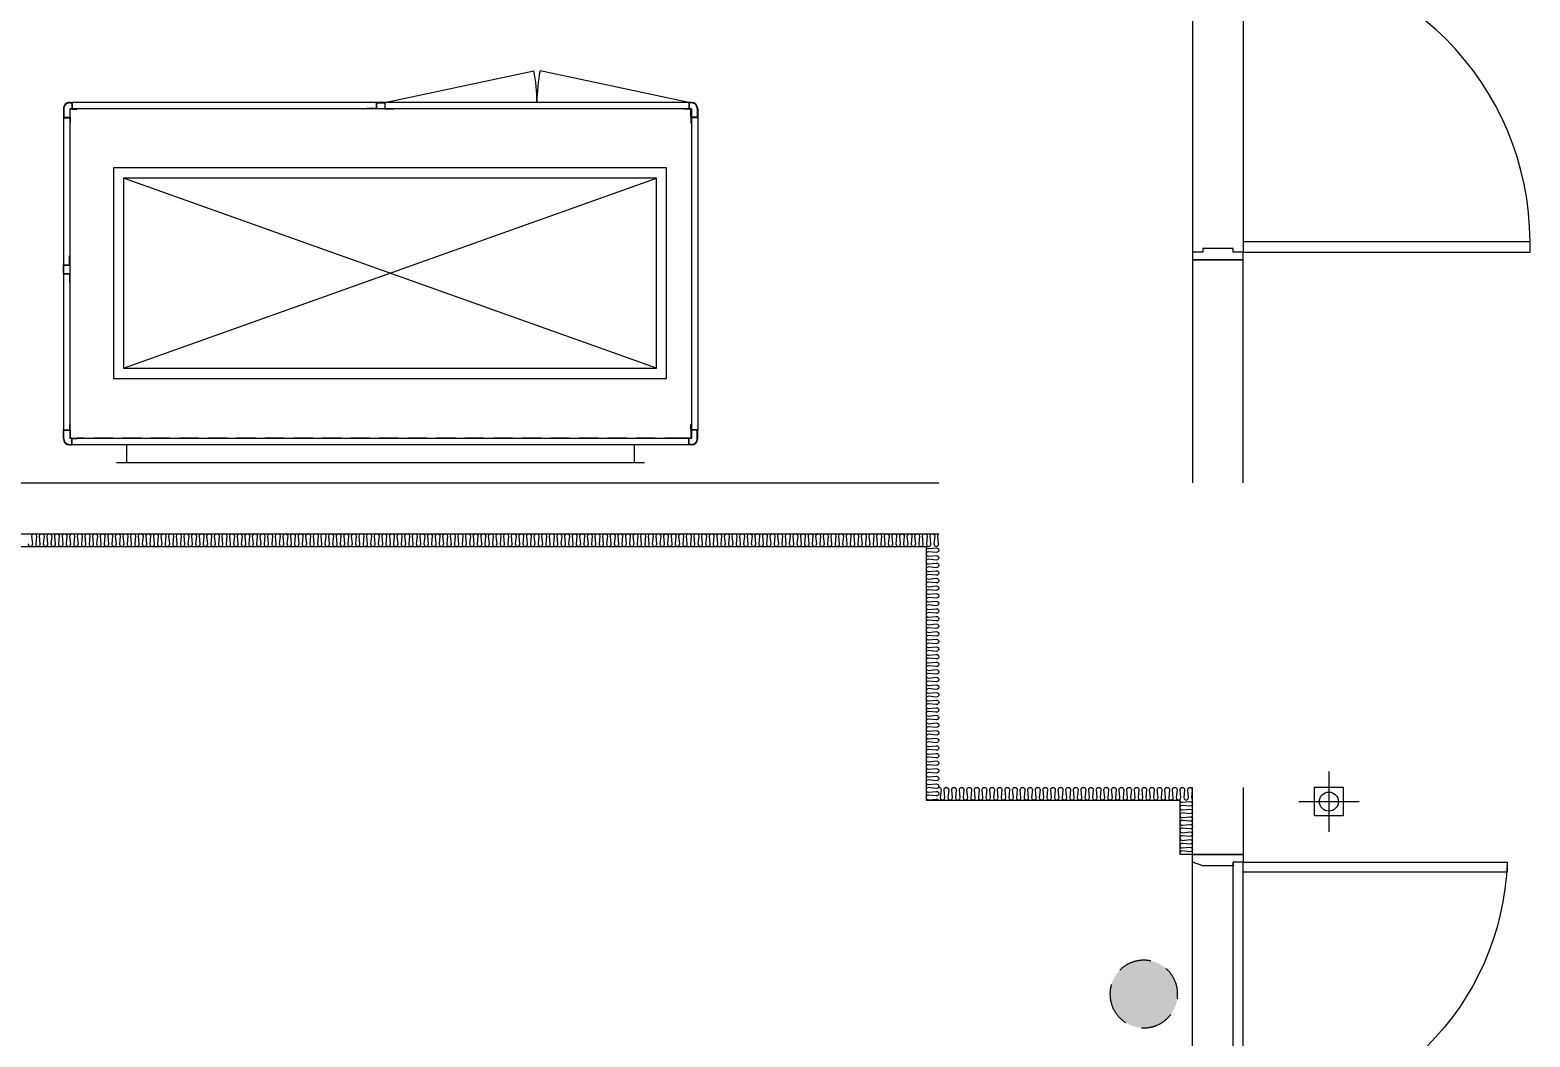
# Model space of a CAD drawing. Header units: millimetres. Extents: x -95754 to 177808, y 34455 to 150605.
# Drawn here: x 162972 to 168884, y 142521 to 146491 of the extents above; entities that cross this region are included whole.
import ezdxf

# ---------------------------------------------------------------- set-up
doc = ezdxf.new("R2010")
doc.units = ezdxf.units.MM
doc.header["$LTSCALE"] = 300
doc.linetypes.add('ghid', pattern=[3, 2, -1])
doc.linetypes.add('HIDDEN', pattern=[0.375, 0.25, -0.125])
for name, color, linetype in [('A-DOOR', 4, 'Continuous'), ('A-DOOR-1', 1, 'Continuous'), ('A-DOOR-8', 8, 'Continuous'), ('A-ETC-기계', 253, 'Continuous'), ('A-SYM', 7, 'Continuous'), ('A-WALL-D', 7, 'Continuous'), ('A-갑종방화문', 7, 'Continuous'), ('A-방화문표기', 6, 'ghid'), ('A-지붕바닥', 251, 'Continuous'), ('ISL', 251, 'Continuous'), ('우수계획', 7, 'Continuous')]:
    doc.layers.add(name, color=color, linetype=linetype)

# ---------------------------------------------------------------- blocks, each defined once
blk = doc.blocks.new('FSD-6')
at = {"layer": 'A-DOOR'}
for points in [[(-200, 2370), (-1330, 2370), (-1330, 2330), (-200, 2330)], [(-200, 2400), (-200, 2370), (-160, 2370), (-160, 2355), (-40, 2355), (-40, 2370), (0, 2370), (0, 2400)], [(-200, 30), (-1330, 30), (-1330, 70), (-200, 70)], [(-200, 0), (-200, 30), (-160, 30), (-160, 45), (-40, 45), (-40, 30), (0, 30), (0, 0)]]:
    blk.add_lwpolyline(points, close=True, dxfattribs=at)
at = {"layer": 'A-DOOR-1'}
for centre, start, end in [((-200, 2330), 180, 270), ((-200, 70), 90, 180)]:
    blk.add_arc(centre, 1130, start, end, dxfattribs=at)
at = {"layer": 'A-DOOR-8'}
for p, q in [((-200, 30), (-200, 2370)), ((0, 30), (0, 2370))]:
    blk.add_line(p, q, dxfattribs=at)
blk = doc.blocks.new('FSD-1')
at = {"layer": 'A-DOOR'}
for points in [[(190359.4, 600586.7), (190359.4, 600556.7), (190319.4, 600556.7), (190319.4, 600541.7), (190199.4, 600541.7), (190159.4, 600556.7), (190159.4, 600586.7)], [(190359.4, 599516.7), (191399.4, 599516.7), (191399.4, 599556.7), (190359.4, 599556.7)], [(190359.4, 599486.7), (190359.4, 599516.7), (190319.4, 599516.7), (190319.4, 599531.7), (190199.4, 599531.7), (190159.4, 599516.7), (190159.4, 599486.7)]]:
    blk.add_lwpolyline(points, close=True, dxfattribs=at)
at = {"layer": 'A-DOOR-1'}
blk.add_arc((190322.5, 599479.8), 1077.5, 1.96142, 88.03858, dxfattribs=at)
at = {"layer": 'A-DOOR-8'}
for p, q in [((190159.4, 600556.7), (190159.4, 599516.7)), ((190319.4, 600556.7), (190319.4, 599516.7)), ((190359.4, 600556.7), (190359.4, 599516.7))]:
    blk.add_line(p, q, dxfattribs=at)
blk = doc.blocks.new('SYM-갑종방화문')
at = {"layer": 'A-방화문표기'}
blk.add_hatch(color=251, dxfattribs=at).paths.add_polyline_path([(-600, 0, 1), (600, 0, 1)])
at = {"layer": 'A-방화문표기', "color": 251}
blk.add_circle((0, 0), 600, dxfattribs=at)
blk = doc.blocks.new('A$C1B410CB1')
at = {"layer": 'A-갑종방화문', "xscale": 0.1666666666666667, "yscale": 0.1666666666666667, "zscale": 0.1666666666666667}
blk.add_blockref('SYM-갑종방화문', (100, 100), dxfattribs=at)
blk = doc.blocks.new('A$Cacae0627')
at = {"layer": '우수계획', "color": 1}
for p, q in [((0, 528), (0, -528)), ((-528, 0), (528, 0))]:
    blk.add_line(p, q, dxfattribs=at)
at = {"layer": '우수계획', "color": 6, "lineweight": -3}
blk.add_lwpolyline([(-250, 250), (250, 250), (250, -250), (-250, -250)], close=True, dxfattribs=at)
blk.add_circle((0, 0), 167, dxfattribs=at)
blk = doc.blocks.new('A$Cfdea7a82')
at = {"layer": 'A-SYM', "xscale": 0.2249999999999964, "yscale": 0.2249999999999964, "zscale": 0.2249999999999964}
blk.add_blockref('A$Cacae0627', (203.8, 118.8, 0), dxfattribs=at)
blk = doc.blocks.new('A$C7EEB4B3A')
at = {"color": 0, "linetype": 'HIDDEN'}
for p, q in [((36.2, 25), (0, 25)), ((0, 25), (0, 23.8)), ((36.2, 1.2), (36.2, 25)), ((36.2, 1.2), (68.8, 1.2)), ((68.8, 1.2), (68.8, 25)), ((68.8, 25), (105, 25)), ((105, 25), (105, 23.8))]:
    blk.add_line(p, q, dxfattribs=at)
at = {"color": 0}
for p, q in [((35, 23.8), (0, 23.8)), ((35, 0), (35, 23.8)), ((35, 0), (70, 0)), ((70, 0), (70, 23.8)), ((70, 23.8), (105, 23.8))]:
    blk.add_line(p, q, dxfattribs=at)
blk = doc.blocks.new('G$C2C1B598D')
at = {"color": 0}
for p, q in [((-1040, 70), (1040, 70)), ((-1000, 0), (-1000, 70)), ((1000, 70), (1000, 0)), ((-1225, 0), (-1215, 0)), ((-1215, 0), (-1215, -25)), ((-1215, 0), (1215, 0)), ((-1040, 0), (1040, 0)), ((1225, 0), (1215, 0)), ((1215, 0), (1215, -25)), ((-1250, -25), (-1250, -60)), ((-1215, -25), (-1195, -25)), ((1215, -25), (1195, -25)), ((1250, -25), (1250, -60)), ((-1250, -60), (-1225, -60)), ((-1250, -1290.1), (-1250, -60)), ((-1225, -60), (-1225, -80)), ((1250, -60), (1225, -60)), ((1225, -60), (1225, -80)), ((1250, -1290.1), (1250, -60)), ((-1127.5, -262.1), (-1127.5, -1092.1)), ((1052.5, -262.1), (-1127.5, -262.1)), ((1052.5, -1092.1), (1052.5, -262.1)), ((-1087.5, -302.1), (-1087.5, -1052.1)), ((-1087.5, -302.1), (1012.5, -1052.1)), ((1012.5, -302.1), (-1087.5, -1052.1)), ((1012.5, -302.1), (-1087.5, -302.1)), ((1012.5, -1052.1), (1012.5, -302.1)), ((-1087.5, -1052.1), (1012.5, -1052.1)), ((-1127.5, -1092.1), (1052.5, -1092.1)), ((-1250, -1325.1), (-1250, -1290.1)), ((-1250, -1290.1), (-1225, -1290.1)), ((-1225, -1290.1), (-1225, -1270.1)), ((1225, -1290.1), (1225, -1270.1)), ((1250, -1290.1), (1225, -1290.1)), ((1250, -1325.1), (1250, -1290.1)), ((-1225, -1350.1), (-1215, -1350.1)), ((-1215, -1350.1), (-1215, -1325.1)), ((-1215, -1325.1), (-1195, -1325.1)), ((-1215, -1350.1), (1215, -1350.1)), ((1215, -1325.1), (1195, -1325.1)), ((1215, -1350.1), (1215, -1325.1)), ((1225, -1350.1), (1215, -1350.1))]:
    blk.add_line(p, q, dxfattribs=at)
at = {"color": 0, "linetype": 'HIDDEN'}
for p, q in [((-1248.4, -25), (-1248.4, -58.4)), ((-1248.4, -58.4), (-1223.4, -58.4)), ((-1225, -1.6), (-1216.6, -1.6)), ((-1223.4, -58.4), (-1223.4, -80)), ((-1216.6, -1.6), (-1216.6, -26.6)), ((-1216.6, -26.6), (-1195, -26.6)), ((-1195, -26.6), (-1195, -25)), ((-1195, -26.6), (1195, -26.6)), ((1195, -26.6), (1195, -25)), ((1216.6, -26.6), (1195, -26.6)), ((1225, -1.6), (1216.6, -1.6)), ((1216.6, -1.6), (1216.6, -26.6)), ((1248.4, -58.4), (1223.4, -58.4)), ((1223.4, -58.4), (1223.4, -80)), ((1248.4, -25), (1248.4, -58.4)), ((-1223.4, -80), (-1225, -80)), ((1223.4, -80), (1225, -80)), ((-1248.4, -1325.1), (-1248.4, -1291.7)), ((-1248.4, -1291.7), (-1223.4, -1291.7)), ((-1223.4, -1270.1), (-1225, -1270.1)), ((-1223.4, -1291.7), (-1223.4, -1270.1)), ((1223.4, -1291.7), (1223.4, -1270.1)), ((1223.4, -1270.1), (1225, -1270.1)), ((1248.4, -1291.7), (1223.4, -1291.7)), ((1248.4, -1325.1), (1248.4, -1291.7)), ((-1225, -1348.5), (-1216.6, -1348.5)), ((-1216.6, -1348.5), (-1216.6, -1323.5)), ((-1216.6, -1323.5), (-1195, -1323.5)), ((-1195, -1323.5), (-1195, -1325.1)), ((1216.6, -1323.5), (1195, -1323.5)), ((1195, -1323.5), (1195, -1325.1)), ((1216.6, -1348.5), (1216.6, -1323.5)), ((1225, -1348.5), (1216.6, -1348.5))]:
    blk.add_line(p, q, dxfattribs=at)
at = {"color": 0, "linetype": 'Continuous'}
for p, q in [((-1225, -1325.1), (-1225, -25)), ((-1225, -25), (1225, -25)), ((1225, -1325.1), (1225, -25)), ((-1225, -1325.1), (1225, -1325.1)), ((-1215, -1350.1), (-628.6, -1475.3)), ((-17.5, -1350), (-603.9, -1475.2))]:
    blk.add_line(p, q, dxfattribs=at)
at = {"color": 0, "linetype": 'ByBlock'}
for p, q in [((-1223.4, -58.4), (-1223.4, -26.6)), ((-1216.6, -26.6), (-1223.4, -26.6)), ((1216.6, -26.6), (1223.4, -26.6)), ((1223.4, -58.4), (1223.4, -26.6)), ((-1223.4, -1291.7), (-1223.4, -1323.5)), ((1223.4, -1291.7), (1223.4, -1323.5)), ((-1216.6, -1323.5), (-1223.4, -1323.5)), ((1216.6, -1323.5), (1223.4, -1323.5))]:
    blk.add_line(p, q, dxfattribs=at)
at = {"color": 0}
for centre, start, end in [((-1225, -25), 90, 180), ((1225, -25), 0, 90), ((-1225, -1325.1), 180, 270), ((1225, -1325.1), 270, 0)]:
    blk.add_arc(centre, 25, start, end, dxfattribs=at)
at = {"color": 0, "linetype": 'HIDDEN'}
for centre, start, end in [((-1225, -25), 90, 180.00287), ((1225, -25), 359.99713, 90), ((-1225, -1325.1), 179.99713, 270), ((1225, -1325.1), 270, 0.00287)]:
    blk.add_arc(centre, 23.4, start, end, dxfattribs=at)
at = {"color": 0, "linetype": 'Continuous'}
for centre, start, end in [((-1258.2, -1350.1), 348.75274, 0.00458), ((25.7, -1350), 179.99542, 191.24726)]:
    blk.add_arc(centre, 641.9, start, end, dxfattribs=at)
at = {"color": 0, "xscale": -1, "rotation": 89.99999999999997}
blk.add_blockref('A$C7EEB4B3A', (1250, -639.9), dxfattribs=at)
at = {"color": 0, "xscale": -1}
blk.add_blockref('A$C7EEB4B3A', (52.5, -1350.1), dxfattribs=at)
blk = doc.blocks.new('4F_기계장비')
at = {"layer": 'A-ETC-기계', "rotation": 180}
blk.add_blockref('G$C2C1B598D', (71800, -3750), dxfattribs=at)

msp = doc.modelspace()

# ---------------------------------------------------------------- linework, layer by layer
at = {"layer": 'A-WALL-D'}
for p, q in [((156953.6, 144705), (166553.6, 144705)), ((156953.6, 144505), (166553.6, 144505))]:
    msp.add_line(p, q, dxfattribs=at)
at = {"layer": 'A-WALL-D', "elevation": 0}
for points in [[(167753.6, 144705), (167753.6, 145585), (167553.6, 145585), (167553.6, 144705)], [(167753.6, 143505), (167753.6, 143240), (167553.6, 143240), (167553.6, 143505)]]:
    msp.add_lwpolyline(points, dxfattribs=at)
at = {"layer": 'ISL'}
msp.add_line((167553.6, 143240), (167503.6, 143240), dxfattribs=at)
at = {"layer": 'ISL', "elevation": 0}
for points in [[(162964.6, 144465, 0.44469), (162973.6, 144455, 0.44469), (162982.6, 144465), (162979.6, 144495, -1.108889), (162997.6, 144495), (162994.6, 144465, 0.44469), (163003.6, 144455, 0.44469), (163012.6, 144465), (163009.6, 144495, -1.108889), (163027.6, 144495), (163024.6, 144465, 0.44469), (163033.6, 144455, 0.44469), (163042.6, 144465), (163039.6, 144495, -1.108889), (163057.6, 144495), (163054.6, 144465, 0.44469), (163063.6, 144455, 0.44469), (163072.6, 144465), (163069.6, 144495, -1.108889), (163087.6, 144495), (163084.6, 144465, 0.44469), (163093.6, 144455, 0.44469), (163102.6, 144465), (163099.6, 144495, -1.108889), (163117.6, 144495), (163114.6, 144465, 0.44469), (163123.6, 144455, 0.44469), (163132.6, 144465), (163129.6, 144495, -1.108889), (163147.6, 144495), (163144.6, 144465, 0.44469), (163153.6, 144455, 0.44469), (163162.6, 144465), (163159.6, 144495, -1.108889), (163177.6, 144495), (163174.6, 144465, 0.44469), (163183.6, 144455, 0.44469), (163192.6, 144465), (163189.6, 144495, -1.108889), (163207.6, 144495), (163204.6, 144465, 0.44469), (163213.6, 144455, 0.44469), (163222.6, 144465), (163219.6, 144495, -1.108889), (163237.6, 144495), (163234.6, 144465, 0.44469), (163243.6, 144455, 0.44469), (163252.6, 144465), (163249.6, 144495, -1.108889), (163267.6, 144495), (163264.6, 144465, 0.44469), (163273.6, 144455, 0.44469), (163282.6, 144465), (163279.6, 144495, -1.108889), (163297.6, 144495), (163294.6, 144465, 0.44469), (163303.6, 144455, 0.44469), (163312.6, 144465), (163309.6, 144495, -1.108889), (163327.6, 144495), (163324.6, 144465, 0.44469), (163333.6, 144455, 0.44469), (163342.6, 144465), (163339.6, 144495, -1.108889), (163357.6, 144495), (163354.6, 144465, 0.44469), (163363.6, 144455, 0.44469), (163372.6, 144465), (163369.6, 144495, -1.108889), (163387.6, 144495), (163384.6, 144465, 0.44469), (163393.6, 144455, 0.44469), (163402.6, 144465), (163399.6, 144495, -1.108889), (163417.6, 144495), (163414.6, 144465, 0.44469), (163423.6, 144455, 0.44469), (163432.6, 144465), (163429.6, 144495, -1.108889), (163447.6, 144495), (163444.6, 144465, 0.44469), (163453.6, 144455, 0.44469), (163462.6, 144465), (163459.6, 144495, -1.108889), (163477.6, 144495), (163474.6, 144465, 0.44469), (163483.6, 144455, 0.44469), (163492.6, 144465), (163489.6, 144495, -1.108889), (163507.6, 144495), (163504.6, 144465, 0.44469), (163513.6, 144455, 0.44469), (163522.6, 144465), (163519.6, 144495, -1.108889), (163537.6, 144495), (163534.6, 144465, 0.44469), (163543.6, 144455, 0.44469), (163552.6, 144465), (163549.6, 144495, -1.108889), (163567.6, 144495), (163564.6, 144465, 0.44469), (163573.6, 144455, 0.44469), (163582.6, 144465), (163579.6, 144495, -1.108889), (163597.6, 144495), (163594.6, 144465, 0.44469), (163603.6, 144455, 0.44469), (163612.6, 144465), (163609.6, 144495, -1.108889), (163627.6, 144495), (163624.6, 144465, 0.44469), (163633.6, 144455, 0.44469), (163642.6, 144465), (163639.6, 144495, -1.108889), (163657.6, 144495), (163654.6, 144465, 0.44469), (163663.6, 144455, 0.44469), (163672.6, 144465), (163669.6, 144495, -1.108889), (163687.6, 144495), (163684.6, 144465, 0.44469), (163693.6, 144455, 0.44469), (163702.6, 144465), (163699.6, 144495, -1.108889), (163717.6, 144495), (163714.6, 144465, 0.44469), (163723.6, 144455, 0.44469), (163732.6, 144465), (163729.6, 144495, -1.108889), (163747.6, 144495), (163744.6, 144465, 0.44469), (163753.6, 144455, 0.44469), (163762.6, 144465), (163759.6, 144495, -1.108889), (163777.6, 144495), (163774.6, 144465, 0.44469), (163783.6, 144455, 0.44469), (163792.6, 144465), (163789.6, 144495, -1.108889), (163807.6, 144495), (163804.6, 144465, 0.44469), (163813.6, 144455, 0.44469), (163822.6, 144465), (163819.6, 144495, -1.108889), (163837.6, 144495), (163834.6, 144465, 0.44469), (163843.6, 144455, 0.44469), (163852.6, 144465), (163849.6, 144495, -1.108889), (163867.6, 144495), (163864.6, 144465, 0.44469), (163873.6, 144455, 0.44469), (163882.6, 144465), (163879.6, 144495, -1.108889), (163897.6, 144495), (163894.6, 144465, 0.44469), (163903.6, 144455, 0.44469), (163912.6, 144465), (163909.6, 144495, -1.108889), (163927.6, 144495), (163924.6, 144465, 0.44469), (163933.6, 144455, 0.44469), (163942.6, 144465), (163939.6, 144495, -1.108889), (163957.6, 144495), (163954.6, 144465, 0.44469), (163963.6, 144455, 0.44469), (163972.6, 144465), (163969.6, 144495, -1.108889), (163987.6, 144495), (163984.6, 144465, 0.44469), (163993.6, 144455, 0.44469), (164002.6, 144465), (163999.6, 144495, -1.108889), (164017.6, 144495), (164014.6, 144465, 0.44469), (164023.6, 144455, 0.44469), (164032.6, 144465), (164029.6, 144495, -1.108889), (164047.6, 144495), (164044.6, 144465, 0.44469), (164053.6, 144455, 0.44469), (164062.6, 144465), (164059.6, 144495, -1.108889), (164077.6, 144495), (164074.6, 144465, 0.44469), (164083.6, 144455, 0.44469), (164092.6, 144465), (164089.6, 144495, -1.108889), (164107.6, 144495), (164104.6, 144465, 0.44469), (164113.6, 144455, 0.44469), (164122.6, 144465), (164119.6, 144495, -1.108889), (164137.6, 144495), (164134.6, 144465, 0.44469), (164143.6, 144455, 0.44469), (164152.6, 144465), (164149.6, 144495, -1.108889), (164167.6, 144495), (164164.6, 144465, 0.44469), (164173.6, 144455, 0.44469), (164182.6, 144465), (164179.6, 144495, -1.108889), (164197.6, 144495), (164194.6, 144465, 0.44469), (164203.6, 144455, 0.44469), (164212.6, 144465), (164209.6, 144495, -1.108889), (164227.6, 144495), (164224.6, 144465, 0.44469), (164233.6, 144455, 0.44469), (164242.6, 144465), (164239.6, 144495, -1.108889), (164257.6, 144495), (164254.6, 144465, 0.44469), (164263.6, 144455, 0.44469), (164272.6, 144465), (164269.6, 144495, -1.108889), (164287.6, 144495), (164284.6, 144465, 0.44469), (164293.6, 144455, 0.44469), (164302.6, 144465), (164299.6, 144495, -1.108889), (164317.6, 144495), (164314.6, 144465, 0.44469), (164323.6, 144455, 0.44469), (164332.6, 144465), (164329.6, 144495, -1.108889), (164347.6, 144495), (164344.6, 144465, 0.44469), (164353.6, 144455, 0.44469), (164362.6, 144465), (164359.6, 144495, -1.108889), (164377.6, 144495), (164374.6, 144465, 0.44469), (164383.6, 144455, 0.44469), (164392.6, 144465), (164389.6, 144495, -1.108889), (164407.6, 144495), (164404.6, 144465, 0.44469), (164413.6, 144455, 0.44469), (164422.6, 144465), (164419.6, 144495, -1.108889), (164437.6, 144495), (164434.6, 144465, 0.44469), (164443.6, 144455, 0.44469), (164452.6, 144465), (164449.6, 144495, -1.108889), (164467.6, 144495), (164464.6, 144465, 0.44469), (164473.6, 144455, 0.44469), (164482.6, 144465), (164479.6, 144495, -1.108889), (164497.6, 144495), (164494.6, 144465, 0.44469), (164503.6, 144455, 0.44469), (164512.6, 144465), (164509.6, 144495, -1.108889), (164527.6, 144495), (164524.6, 144465, 0.44469), (164533.6, 144455, 0.44469), (164542.6, 144465), (164539.6, 144495, -1.108889), (164557.6, 144495), (164554.6, 144465, 0.44469), (164563.6, 144455, 0.44469), (164572.6, 144465), (164569.6, 144495, -1.108889), (164587.6, 144495), (164584.6, 144465, 0.44469), (164593.6, 144455, 0.44469), (164602.6, 144465), (164599.6, 144495, -1.108889), (164617.6, 144495), (164614.6, 144465, 0.44469), (164623.6, 144455, 0.44469), (164632.6, 144465), (164629.6, 144495, -1.108889), (164647.6, 144495), (164644.6, 144465, 0.44469), (164653.6, 144455, 0.44469), (164662.6, 144465), (164659.6, 144495, -1.108889), (164677.6, 144495), (164674.6, 144465, 0.44469), (164683.6, 144455, 0.44469), (164692.6, 144465), (164689.6, 144495, -1.108889), (164707.6, 144495), (164704.6, 144465, 0.44469), (164713.6, 144455, 0.44469), (164722.6, 144465), (164719.6, 144495, -1.108889), (164737.6, 144495), (164734.6, 144465, 0.44469), (164743.6, 144455, 0.44469), (164752.6, 144465), (164749.6, 144495, -1.108889), (164767.6, 144495), (164764.6, 144465, 0.44469), (164773.6, 144455, 0.44469), (164782.6, 144465), (164779.6, 144495, -1.108889), (164797.6, 144495), (164794.6, 144465, 0.44469), (164803.6, 144455, 0.44469), (164812.6, 144465), (164809.6, 144495, -1.108889), (164827.6, 144495), (164824.6, 144465, 0.44469), (164833.6, 144455, 0.44469), (164842.6, 144465), (164839.6, 144495, -1.108889), (164857.6, 144495), (164854.6, 144465, 0.44469), (164863.6, 144455, 0.44469), (164872.6, 144465), (164869.6, 144495, -1.108889), (164887.6, 144495), (164884.6, 144465, 0.44469), (164893.6, 144455, 0.44469), (164902.6, 144465), (164899.6, 144495, -1.108889), (164917.6, 144495), (164914.6, 144465, 0.44469), (164923.6, 144455, 0.44469), (164932.6, 144465), (164929.6, 144495, -1.108889), (164947.6, 144495), (164944.6, 144465, 0.44469), (164953.6, 144455, 0.44469), (164962.6, 144465), (164959.6, 144495, -1.108889), (164977.6, 144495), (164974.6, 144465, 0.44469), (164983.6, 144455, 0.44469), (164992.6, 144465), (164989.6, 144495, -1.108889), (165007.6, 144495), (165004.6, 144465, 0.44469), (165013.6, 144455, 0.44469), (165022.6, 144465), (165019.6, 144495, -1.108889), (165037.6, 144495), (165034.6, 144465, 0.44469), (165043.6, 144455, 0.44469), (165052.6, 144465), (165049.6, 144495, -1.108889), (165067.6, 144495), (165064.6, 144465, 0.44469), (165073.6, 144455, 0.44469), (165082.6, 144465), (165079.6, 144495, -1.108889), (165097.6, 144495), (165094.6, 144465, 0.44469), (165103.6, 144455, 0.44469), (165112.6, 144465), (165109.6, 144495, -1.108889), (165127.6, 144495), (165124.6, 144465, 0.44469), (165133.6, 144455, 0.44469), (165142.6, 144465), (165139.6, 144495, -1.108889), (165157.6, 144495), (165154.6, 144465, 0.44469), (165163.6, 144455, 0.44469), (165172.6, 144465), (165169.6, 144495, -1.108889), (165187.6, 144495), (165184.6, 144465, 0.44469), (165193.6, 144455, 0.44469), (165202.6, 144465), (165199.6, 144495, -1.108889), (165217.6, 144495), (165214.6, 144465, 0.44469), (165223.6, 144455, 0.44469), (165232.6, 144465), (165229.6, 144495, -1.108889), (165247.6, 144495), (165244.6, 144465, 0.44469), (165253.6, 144455, 0.44469), (165262.6, 144465), (165259.6, 144495, -1.108889), (165277.6, 144495), (165274.6, 144465, 0.44469), (165283.6, 144455, 0.44469), (165292.6, 144465), (165289.6, 144495, -1.108889), (165307.6, 144495), (165304.6, 144465, 0.44469), (165313.6, 144455, 0.44469), (165322.6, 144465), (165319.6, 144495, -1.108889), (165337.6, 144495), (165334.6, 144465, 0.44469), (165343.6, 144455, 0.44469), (165352.6, 144465), (165349.6, 144495, -1.108889), (165367.6, 144495), (165364.6, 144465, 0.44469), (165373.6, 144455, 0.44469), (165382.6, 144465), (165379.6, 144495, -1.108889), (165397.6, 144495), (165394.6, 144465, 0.44469), (165403.6, 144455, 0.44469), (165412.6, 144465), (165409.6, 144495, -1.108889), (165427.6, 144495), (165424.6, 144465, 0.44469), (165433.6, 144455, 0.44469), (165442.6, 144465), (165439.6, 144495, -1.108889), (165457.6, 144495), (165454.6, 144465, 0.44469), (165463.6, 144455, 0.44469), (165472.6, 144465), (165469.6, 144495, -1.108889), (165487.6, 144495), (165484.6, 144465, 0.44469), (165493.6, 144455, 0.44469), (165502.6, 144465), (165499.6, 144495, -1.108889), (165517.6, 144495), (165514.6, 144465, 0.44469), (165523.6, 144455, 0.44469), (165532.6, 144465), (165529.6, 144495, -1.108889), (165547.6, 144495), (165544.6, 144465, 0.44469), (165553.6, 144455, 0.44469), (165562.6, 144465), (165559.6, 144495, -1.108889), (165577.6, 144495), (165574.6, 144465, 0.44469), (165583.6, 144455, 0.44469), (165592.6, 144465), (165589.6, 144495, -1.108889), (165607.6, 144495), (165604.6, 144465, 0.44469), (165613.6, 144455, 0.44469), (165622.6, 144465), (165619.6, 144495, -1.108889), (165637.6, 144495), (165634.6, 144465, 0.44469), (165643.6, 144455, 0.44469), (165652.6, 144465), (165649.6, 144495, -1.108889), (165667.6, 144495), (165664.6, 144465, 0.44469), (165673.6, 144455, 0.44469), (165682.6, 144465), (165679.6, 144495, -1.108889), (165697.6, 144495), (165694.6, 144465, 0.44469), (165703.6, 144455, 0.44469), (165712.6, 144465), (165709.6, 144495, -1.108889), (165727.6, 144495), (165724.6, 144465, 0.44469), (165733.6, 144455, 0.44469), (165742.6, 144465), (165739.6, 144495, -1.108889), (165757.6, 144495), (165754.6, 144465, 0.44469), (165763.6, 144455, 0.44469), (165772.6, 144465), (165769.6, 144495, -1.108889), (165787.6, 144495), (165784.6, 144465, 0.44469), (165793.6, 144455, 0.44469), (165802.6, 144465), (165799.6, 144495, -1.108889), (165817.6, 144495), (165814.6, 144465, 0.44469), (165823.6, 144455, 0.44469), (165832.6, 144465), (165829.6, 144495, -1.108889), (165847.6, 144495), (165844.6, 144465, 0.44469), (165853.6, 144455, 0.44469), (165862.6, 144465), (165859.6, 144495, -1.108889), (165877.6, 144495), (165874.6, 144465, 0.44469), (165883.6, 144455, 0.44469), (165892.6, 144465), (165889.6, 144495, -1.108889), (165907.6, 144495), (165904.6, 144465, 0.44469), (165913.6, 144455, 0.44469), (165922.6, 144465), (165919.6, 144495, -1.108889), (165937.6, 144495), (165934.6, 144465, 0.44469), (165943.6, 144455, 0.44469), (165952.6, 144465), (165949.6, 144495, -1.108889), (165967.6, 144495), (165964.6, 144465, 0.44469), (165973.6, 144455, 0.44469), (165982.6, 144465), (165979.6, 144495, -1.108889), (165997.6, 144495), (165994.6, 144465, 0.44469), (166003.6, 144455, 0.44469), (166012.6, 144465), (166009.6, 144495, -1.108889), (166027.6, 144495), (166024.6, 144465, 0.44469), (166033.6, 144455, 0.44469), (166042.6, 144465), (166039.6, 144495, -1.108889), (166057.6, 144495), (166054.6, 144465, 0.44469), (166063.6, 144455, 0.44469), (166072.6, 144465), (166069.6, 144495, -1.108889), (166087.6, 144495), (166084.6, 144465, 0.44469), (166093.6, 144455, 0.44469), (166102.6, 144465), (166099.6, 144495, -1.108889), (166117.6, 144495), (166114.6, 144465, 0.44469), (166123.6, 144455, 0.44469), (166132.6, 144465), (166129.6, 144495, -1.108889), (166147.6, 144495), (166144.6, 144465, 0.44469), (166153.6, 144455, 0.44469), (166162.6, 144465), (166159.6, 144495, -1.108889), (166177.6, 144495), (166174.6, 144465, 0.44469), (166183.6, 144455, 0.44469), (166192.6, 144465), (166189.6, 144495, -1.108889), (166207.6, 144495), (166204.6, 144465, 0.44469), (166213.6, 144455, 0.44469), (166222.6, 144465), (166219.6, 144495, -1.108889), (166237.6, 144495), (166234.6, 144465, 0.44469), (166243.6, 144455, 0.44469), (166252.6, 144465), (166249.6, 144495, -1.108889), (166267.6, 144495), (166264.6, 144465, 0.44469), (166273.6, 144455, 0.44469), (166282.6, 144465), (166279.6, 144495, -1.108889), (166297.6, 144495), (166294.6, 144465, 0.44469), (166303.6, 144455, 0.44469), (166312.6, 144465), (166309.6, 144495, -1.108889), (166327.6, 144495), (166324.6, 144465, 0.44469), (166333.6, 144455, 0.44469), (166342.6, 144465), (166339.6, 144495, -1.108889), (166357.6, 144495), (166354.6, 144465, 0.44469), (166363.6, 144455, 0.44469), (166372.6, 144465), (166369.6, 144495, -1.108889), (166387.6, 144495), (166384.6, 144465, 0.44469), (166393.6, 144455, 0.44469), (166402.6, 144465), (166399.6, 144495, -1.108889), (166417.6, 144495), (166414.6, 144465, 0.44469), (166423.6, 144455, 0.44469), (166432.6, 144465), (166429.6, 144495, -1.108889), (166447.6, 144495), (166444.6, 144465, 0.44469), (166453.6, 144455, 0.44469), (166462.6, 144465), (166459.6, 144495, -1.108889), (166477.6, 144495), (166474.6, 144465, 0.44469), (166483.6, 144455, 0.44469), (166492.6, 144465), (166489.6, 144495, -1.108889), (166507.6, 144495), (166504.6, 144465, 0.44469), (166513.6, 144455, 0.44469), (166522.6, 144465), (166519.6, 144495, -1.108889), (166537.6, 144495), (166534.6, 144465, 0.44469), (166543.6, 144455, 0.44469), (166552.6, 144465), (166549.6, 144495, -0.278687), (166553.6, 144503.5, -0.278687)], [(166503.6, 144455, 0.44469), (166513.6, 144446), (166543.6, 144449, -1.108889), (166543.6, 144431), (166513.6, 144434, 0.44469), (166503.6, 144425, 0.44469), (166513.6, 144416), (166543.6, 144419, -1.108889), (166543.6, 144401), (166513.6, 144404, 0.44469), (166503.6, 144395, 0.44469), (166513.6, 144386), (166543.6, 144389, -1.108889), (166543.6, 144371), (166513.6, 144374, 0.44469), (166503.6, 144365, 0.44469), (166513.6, 144356), (166543.6, 144359, -1.108889), (166543.6, 144341), (166513.6, 144344, 0.44469), (166503.6, 144335, 0.44469), (166513.6, 144326), (166543.6, 144329, -1.108889), (166543.6, 144311), (166513.6, 144314, 0.44469), (166503.6, 144305, 0.44469), (166513.6, 144296), (166543.6, 144299, -1.108889), (166543.6, 144281), (166513.6, 144284, 0.44469), (166503.6, 144275, 0.44469), (166513.6, 144266), (166543.6, 144269, -1.108889), (166543.6, 144251), (166513.6, 144254, 0.44469), (166503.6, 144245, 0.44469), (166513.6, 144236), (166543.6, 144239, -1.108889), (166543.6, 144221), (166513.6, 144224, 0.44469), (166503.6, 144215, 0.44469), (166513.6, 144206), (166543.6, 144209, -1.108889), (166543.6, 144191), (166513.6, 144194, 0.44469), (166503.6, 144185, 0.44469), (166513.6, 144176), (166543.6, 144179, -1.108889), (166543.6, 144161), (166513.6, 144164, 0.44469), (166503.6, 144155, 0.44469), (166513.6, 144146), (166543.6, 144149, -1.108889), (166543.6, 144131), (166513.6, 144134, 0.44469), (166503.6, 144125, 0.44469), (166513.6, 144116), (166543.6, 144119, -1.108889), (166543.6, 144101), (166513.6, 144104, 0.44469), (166503.6, 144095, 0.44469), (166513.6, 144086), (166543.6, 144089, -1.108889), (166543.6, 144071), (166513.6, 144074, 0.44469), (166503.6, 144065, 0.44469), (166513.6, 144056), (166543.6, 144059, -1.108889), (166543.6, 144041), (166513.6, 144044, 0.44469), (166503.6, 144035, 0.44469), (166513.6, 144026), (166543.6, 144029, -1.108889), (166543.6, 144011), (166513.6, 144014, 0.44469), (166503.6, 144005, 0.44469), (166513.6, 143996), (166543.6, 143999, -1.108889), (166543.6, 143981), (166513.6, 143984, 0.44469), (166503.6, 143975, 0.44469), (166513.6, 143966), (166543.6, 143969, -1.108889), (166543.6, 143951), (166513.6, 143954, 0.44469), (166503.6, 143945, 0.44469), (166513.6, 143936), (166543.6, 143939, -1.108889), (166543.6, 143921), (166513.6, 143924, 0.44469), (166503.6, 143915, 0.44469), (166513.6, 143906), (166543.6, 143909, -1.108889), (166543.6, 143891), (166513.6, 143894, 0.44469), (166503.6, 143885, 0.44469), (166513.6, 143876), (166543.6, 143879, -1.108889), (166543.6, 143861), (166513.6, 143864, 0.44469), (166503.6, 143855, 0.44469), (166513.6, 143846), (166543.6, 143849, -1.108889), (166543.6, 143831), (166513.6, 143834, 0.44469), (166503.6, 143825, 0.44469), (166513.6, 143816), (166543.6, 143819, -1.108889), (166543.6, 143801), (166513.6, 143804, 0.44469), (166503.6, 143795, 0.44469), (166513.6, 143786), (166543.6, 143789, -1.108889), (166543.6, 143771), (166513.6, 143774, 0.44469), (166503.6, 143765, 0.44469), (166513.6, 143756), (166543.6, 143759, -1.108889), (166543.6, 143741), (166513.6, 143744, 0.44469), (166503.6, 143735, 0.44469), (166513.6, 143726), (166543.6, 143729, -1.108889), (166543.6, 143711), (166513.6, 143714, 0.44469), (166503.6, 143705, 0.44469), (166513.6, 143696), (166543.6, 143699, -1.108889), (166543.6, 143681), (166513.6, 143684, 0.44469), (166503.6, 143675, 0.44469), (166513.6, 143666), (166543.6, 143669, -1.108889), (166543.6, 143651), (166513.6, 143654, 0.44469), (166503.6, 143645, 0.44469), (166513.6, 143636), (166543.6, 143639, -1.108889), (166543.6, 143621), (166513.6, 143624, 0.44469), (166503.6, 143615, 0.44469), (166513.6, 143606), (166543.6, 143609, -1.108889), (166543.6, 143591), (166513.6, 143594, 0.44469), (166503.6, 143585, 0.44469), (166513.6, 143576), (166543.6, 143579, -1.108889), (166543.6, 143561), (166513.6, 143564, 0.44469), (166503.6, 143555, 0.44469), (166513.6, 143546), (166543.6, 143549, -1.108889), (166543.6, 143531), (166513.6, 143534, 0.44469), (166503.6, 143525, 0.44469), (166513.6, 143516), (166543.6, 143519, -1.108889), (166543.6, 143501), (166513.6, 143504, 0.44469), (166503.6, 143495, 0.44469), (166513.6, 143486), (166543.6, 143489, -1.108889), (166543.6, 143471), (166513.6, 143474, 0.44469), (166503.6, 143465, 0.44469), (166513.6, 143456), (166543.6, 143459, -0.278196), (166552, 143455, -0.278196)], [(166553.6, 143505, -0.44469), (166562.6, 143495), (166559.6, 143465, 1.108889), (166577.6, 143465), (166574.6, 143495, -0.44469), (166583.6, 143505, -0.44469), (166592.6, 143495), (166589.6, 143465, 1.108889), (166607.6, 143465), (166604.6, 143495, -0.44469), (166613.6, 143505, -0.44469), (166622.6, 143495), (166619.6, 143465, 1.108889), (166637.6, 143465), (166634.6, 143495, -0.44469), (166643.6, 143505, -0.44469), (166652.6, 143495), (166649.6, 143465, 1.108889), (166667.6, 143465), (166664.6, 143495, -0.44469), (166673.6, 143505, -0.44469), (166682.6, 143495), (166679.6, 143465, 1.108889), (166697.6, 143465), (166694.6, 143495, -0.44469), (166703.6, 143505, -0.44469), (166712.6, 143495), (166709.6, 143465, 1.108889), (166727.6, 143465), (166724.6, 143495, -0.44469), (166733.6, 143505, -0.44469), (166742.6, 143495), (166739.6, 143465, 1.108889), (166757.6, 143465), (166754.6, 143495, -0.44469), (166763.6, 143505, -0.44469), (166772.6, 143495), (166769.6, 143465, 1.108889), (166787.6, 143465), (166784.6, 143495, -0.44469), (166793.6, 143505, -0.44469), (166802.6, 143495), (166799.6, 143465, 1.108889), (166817.6, 143465), (166814.6, 143495, -0.44469), (166823.6, 143505, -0.44469), (166832.6, 143495), (166829.6, 143465, 1.108889), (166847.6, 143465), (166844.6, 143495, -0.44469), (166853.6, 143505, -0.44469), (166862.6, 143495), (166859.6, 143465, 1.108889), (166877.6, 143465), (166874.6, 143495, -0.44469), (166883.6, 143505, -0.44469), (166892.6, 143495), (166889.6, 143465, 1.108889), (166907.6, 143465), (166904.6, 143495, -0.44469), (166913.6, 143505, -0.44469), (166922.6, 143495), (166919.6, 143465, 1.108889), (166937.6, 143465), (166934.6, 143495, -0.44469), (166943.6, 143505, -0.44469), (166952.6, 143495), (166949.6, 143465, 1.108889), (166967.6, 143465), (166964.6, 143495, -0.44469), (166973.6, 143505, -0.44469), (166982.6, 143495), (166979.6, 143465, 1.108889), (166997.6, 143465), (166994.6, 143495, -0.44469), (167003.6, 143505, -0.44469), (167012.6, 143495), (167009.6, 143465, 1.108889), (167027.6, 143465), (167024.6, 143495, -0.44469), (167033.6, 143505, -0.44469), (167042.6, 143495), (167039.6, 143465, 1.108889), (167057.6, 143465), (167054.6, 143495, -0.44469), (167063.6, 143505, -0.44469), (167072.6, 143495), (167069.6, 143465, 1.108889), (167087.6, 143465), (167084.6, 143495, -0.44469), (167093.6, 143505, -0.44469), (167102.6, 143495), (167099.6, 143465, 1.108889), (167117.6, 143465), (167114.6, 143495, -0.44469), (167123.6, 143505, -0.44469), (167132.6, 143495), (167129.6, 143465, 1.108889), (167147.6, 143465), (167144.6, 143495, -0.44469), (167153.6, 143505, -0.44469), (167162.6, 143495), (167159.6, 143465, 1.108889), (167177.6, 143465), (167174.6, 143495, -0.44469), (167183.6, 143505, -0.44469), (167192.6, 143495), (167189.6, 143465, 1.108889), (167207.6, 143465), (167204.6, 143495, -0.44469), (167213.6, 143505, -0.44469), (167222.6, 143495), (167219.6, 143465, 1.108889), (167237.6, 143465), (167234.6, 143495, -0.44469), (167243.6, 143505, -0.44469), (167252.6, 143495), (167249.6, 143465, 1.108889), (167267.6, 143465), (167264.6, 143495, -0.44469), (167273.6, 143505, -0.44469), (167282.6, 143495), (167279.6, 143465, 1.108889), (167297.6, 143465), (167294.6, 143495, -0.44469), (167303.6, 143505, -0.44469), (167312.6, 143495), (167309.6, 143465, 1.108889), (167327.6, 143465), (167324.6, 143495, -0.44469), (167333.6, 143505, -0.44469), (167342.6, 143495), (167339.6, 143465, 1.108889), (167357.6, 143465), (167354.6, 143495, -0.44469), (167363.6, 143505, -0.44469), (167372.6, 143495), (167369.6, 143465, 1.108889), (167387.6, 143465), (167384.6, 143495, -0.44469), (167393.6, 143505, -0.44469), (167402.6, 143495), (167399.6, 143465, 1.108889), (167417.6, 143465), (167414.6, 143495, -0.44469), (167423.6, 143505, -0.44469), (167432.6, 143495), (167429.6, 143465, 1.108889), (167447.6, 143465), (167444.6, 143495, -0.44469), (167453.6, 143505, -0.44469), (167462.6, 143495), (167459.6, 143465, 1.108889), (167477.6, 143465), (167474.6, 143495, -0.44469), (167483.6, 143505, -0.44469), (167492.6, 143495), (167489.6, 143465, 1.108889), (167507.6, 143465), (167504.6, 143495, -0.44469), (167513.6, 143505, -0.44469), (167522.6, 143495), (167519.6, 143465, 1.108889), (167537.6, 143465), (167534.6, 143495, -0.44469), (167543.6, 143505, -0.44469), (167552.6, 143495), (167549.6, 143465, 0.278687), (167553.6, 143456.5, 0.278687)], [(167503.6, 143455, 0.44469), (167513.6, 143446), (167543.6, 143449, -1.108889), (167543.6, 143431), (167513.6, 143434, 0.44469), (167503.6, 143425, 0.44469), (167513.6, 143416), (167543.6, 143419, -1.108889), (167543.6, 143401), (167513.6, 143404, 0.44469), (167503.6, 143395, 0.44469), (167513.6, 143386), (167543.6, 143389, -1.108889), (167543.6, 143371), (167513.6, 143374, 0.44469), (167503.6, 143365, 0.44469), (167513.6, 143356), (167543.6, 143359, -1.108889), (167543.6, 143341), (167513.6, 143344, 0.44469), (167503.6, 143335, 0.44469), (167513.6, 143326), (167543.6, 143329, -1.108889), (167543.6, 143311), (167513.6, 143314, 0.44469), (167503.6, 143305, 0.44469), (167513.6, 143296), (167543.6, 143299, -1.108889), (167543.6, 143281), (167513.6, 143284, 0.44469), (167503.6, 143275, 0.44469), (167513.6, 143266), (167543.6, 143269, -1.108889), (167543.6, 143251), (167513.6, 143254, 0.44469), (167503.6, 143245, 0.14703), (167505.1, 143240, 0.14703)]]:
    msp.add_lwpolyline(points, format="xyb", dxfattribs=at)
msp.add_lwpolyline([(134903.6, 143240), (134903.6, 143455), (135403.6, 143455), (135403.6, 144455), (144903.6, 144455), (144903.6, 143455), (146203.6, 143455), (146203.6, 144455), (155703.6, 144455), (155703.6, 143455), (157003.6, 143455), (157003.6, 144455), (166503.6, 144455), (166503.6, 143455), (167503.6, 143455), (167503.6, 143240)], dxfattribs=at)

# ---------------------------------------------------------------- block references
at = {"layer": 'A-DOOR', "rotation": 180}
msp.add_blockref('FSD-6', (167553.6, 147985, 0), dxfattribs=at)
at = {"layer": 'A-DOOR', "xscale": -1, "rotation": 180}
msp.add_blockref('FSD-1', (-22605.8, 742726.7), dxfattribs=at)
at = {"layer": 'A-ETC-기계'}
msp.add_blockref('4F_기계장비', (92553.6, 148605), dxfattribs=at)
at = {"layer": 'A-갑종방화문', "xscale": -1.333333333333056, "yscale": 1.333333333333056, "zscale": 1.333333333333056, "rotation": 270}
msp.add_blockref('A$C1B410CB1', (167228.3, 142556.7), dxfattribs=at)
at = {"layer": 'A-지붕바닥'}
msp.add_blockref('A$Cfdea7a82', (167887.2, 143330), dxfattribs=at)

doc.saveas('drawing.dxf')
